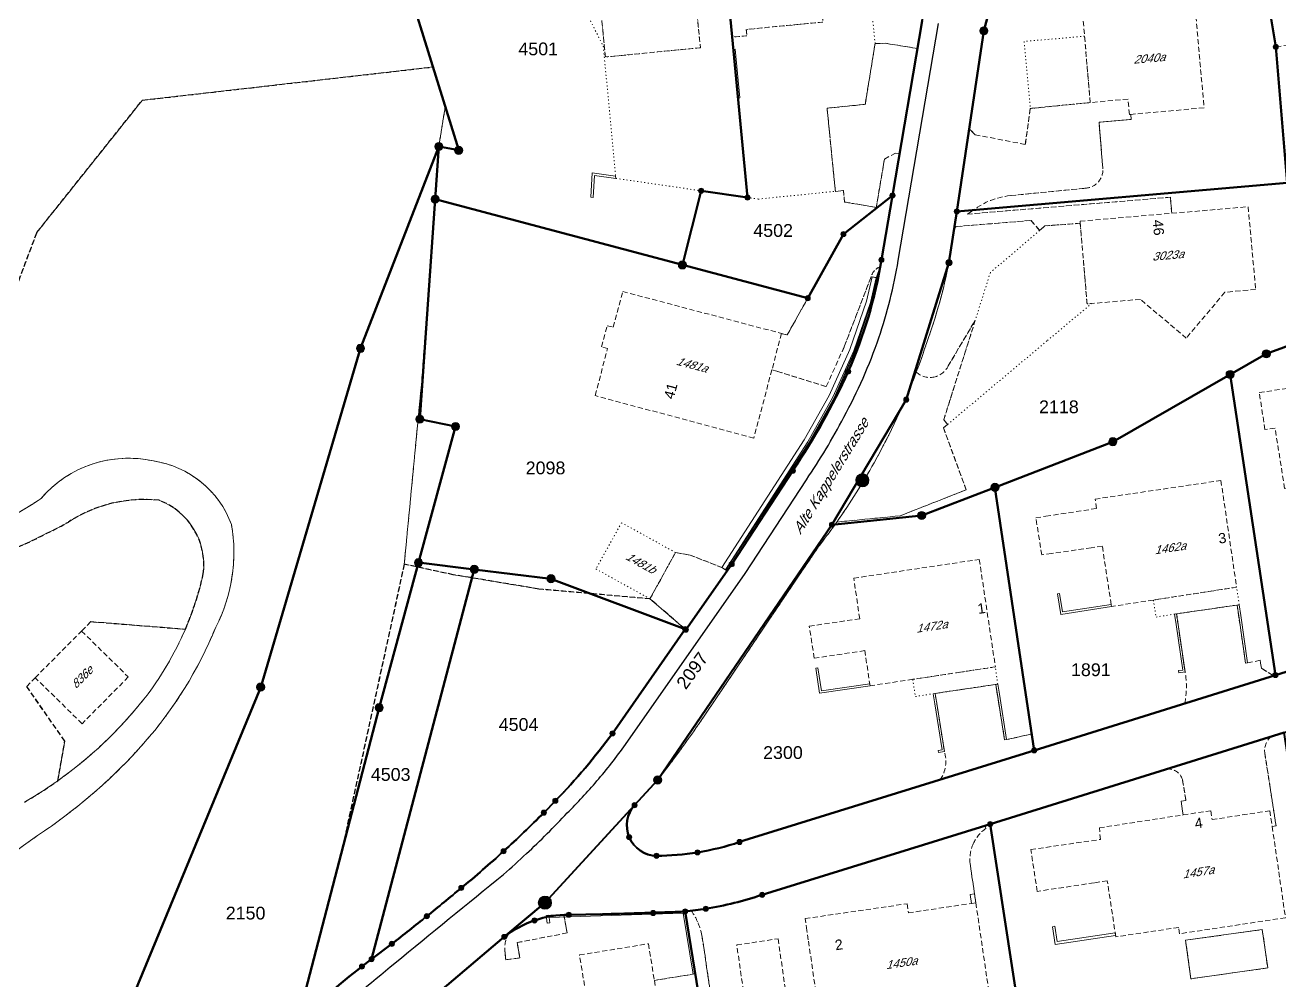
# Model space of a CAD drawing. Header units: metres. Extents: x 2681481 to 2682537, y 1228589 to 1229401.
# Drawn here: x 2681721.3 to 2681844.1, y 1228775 to 1228868.6 of the extents above; entities that cross this region are included whole.
import ezdxf
from ezdxf.enums import TextEntityAlignment as Align

# ---------------------------------------------------------------- set-up
doc = ezdxf.new("R2010")
doc.units = ezdxf.units.M
doc.linetypes.add('DASHED', pattern=[0.75, 0.5, -0.25])
doc.linetypes.add('DOT', pattern=[0.25, 0, -0.25])
for name, color, linetype, lineweight in [('AV_01132_LFP3_Bolzen', 253, 'Continuous', 18), ('AV_01219_Gebäudenummer_Objektnamen', 253, 'Continuous', 18), ('AV_01221_Strasse_Weg', 253, 'Continuous', 18), ('AV_01224_Wasserbecken', 253, 'Continuous', 18), ('AV_01225_Übrige_befestigte_Fläche', 253, 'DASHED', 18), ('AV_01229_Strassenbeschriftung_Objektname', 253, 'Continuous', 18), ('AV_01234_Gartenanlage', 253, 'DASHED', 18), ('AV_01251_Geschlossener_Wald', 253, 'DASHED', 18), ('AV_01313_Mauer_massiver_Sockel_Lawinenverbauung', 253, 'Continuous', 18), ('AV_01321_Unterirdisches_Gebäude_Reservoir_Unterstand', 253, 'Continuous', 18), ('AV_01329_Objektname', 253, 'Continuous', 18), ('AV_01611_Parzelle', 253, 'Continuous', 40), ('AV_01619_Parzellennummer', 253, 'Continuous', 40), ('AV_01651_Markstein', 253, 'Continuous', 15), ('AV_01653_Bolzen', 253, 'Continuous', 15), ('AV_01657_Unversicherter_Grenzpunkt', 253, 'Continuous', 15)]:
    doc.layers.add(name, color=color, linetype=linetype, lineweight=lineweight)
for name, color, linetype in [('AV_01226', 253, 'Continuous'), ('AV_01231_Acker_Wiese_Weide', 253, 'DASHED'), ('AV_01299', 253, 'Continuous')]:
    doc.layers.add(name, color=color, linetype=linetype)
doc.styles.get("Standard").update_dxf_attribs({"font": 'arial.ttf'})

# ---------------------------------------------------------------- blocks, each defined once
blk = doc.blocks.new('LFP3BO')
at = {"true_color": 0xffffff}
h = blk.add_hatch(color=7, dxfattribs=at)
edge = h.paths.add_edge_path()
edge.add_arc((0, 0), 0.65, 0, 360)
for radius in [0.65, 0.25]:
    blk.add_circle((0, 0), radius)
blk = doc.blocks.new('GPBOL')
at = {"true_color": 0xffffff}
h = blk.add_hatch(color=7, dxfattribs=at)
edge = h.paths.add_edge_path()
edge.add_arc((0, 0), 0.25, 0, 360)
blk.add_circle((0, 0), 0.25)
blk = doc.blocks.new('GPM')
at = {"true_color": 0xffffff}
h = blk.add_hatch(color=7, dxfattribs=at)
edge = h.paths.add_edge_path()
edge.add_arc((0, 0), 0.4, 0, 360)
blk.add_circle((0, 0), 0.4)
blk = doc.blocks.new('GPUV')
at = {"true_color": 0xffffff}
h = blk.add_hatch(color=7, dxfattribs=at)
edge = h.paths.add_edge_path()
edge.add_arc((0, 0), 0.3, 0, 360)
at = {"color": 7, "true_color": 0xffffff}
blk.add_circle((0, 0), 0.3, dxfattribs=at)
blk.add_circle((0, 0), 0.08)

msp = doc.modelspace()

# ---------------------------------------------------------------- linework, layer by layer
at = {"layer": 'AV_01221_Strasse_Weg', "linetype": 'Continuous'}
for points in [[(2681856.88, 1228809.08), (2681843.7, 1228804.98), (2681843.49, 1228804.92), (2681834.82, 1228802.2), (2681820.09, 1228797.61), (2681810.88, 1228794.73), (2681791.26, 1228788.64, -0.040975), (2681787.13, 1228787.62, -0.038473), (2681783.13, 1228787.29, -0.296498), (2681780.45, 1228789.11, -0.289606), (2681780.98, 1228792.24), (2681783.24, 1228794.71, 0.016997), (2681787.85, 1228801.05), (2681798.99, 1228817.56, 0.010067), (2681800.61, 1228819.73), (2681800.77, 1228819.95, 0.025601), (2681804.42, 1228825.76, 0.036652), (2681808.55, 1228834.62, 0.011271), (2681809.58, 1228837.53, 0.038088), (2681811.75, 1228845.33), (2681812.22, 1228848.49), (2681812.51, 1228850.36), (2681813.72, 1228858.45), (2681813.86, 1228859.43), (2681815.16, 1228868.03), (2681817.06, 1228875.09, -0.08427)], [(2681810.72, 1228868.75), (2681806.79, 1228845.56, -0.040622), (2681804.88, 1228837.98, -0.044095), (2681801.46, 1228830.23, -0.028046), (2681797.8, 1228824.09), (2681791.81, 1228814.92), (2681780.09, 1228798.17, -0.020726), (2681777.29, 1228794.61, -0.019272), (2681774.39, 1228791.48, -0.01491), (2681770.39, 1228787.5, -0.007753), (2681768.15, 1228785.47, 0.001865), (2681757.52, 1228776.79, 0.001263), (2681750.17, 1228770.72, 0.036035), (2681743.73, 1228763.7, 0.036452), (2681738.32, 1228755.72, 0.04039), (2681733.79, 1228746.1, 0.038575), (2681730.98, 1228736.37, 0.007594), (2681730.63, 1228734.52), (2681729.73, 1228727.27, 0.001232), (2681729.66, 1228724.82, 0.006122), (2681729.44, 1228707.18, 0.00579), (2681729.63, 1228690.42)], [(2681712.9, 1228781.3, -0.044239), (2681723.22, 1228789.74, 0.062534), (2681732.91, 1228798.28, 0.084376), (2681739.98, 1228809.66, 0.162797), (2681741.52, 1228819.7, 0.273051), (2681733.87, 1228825.93, 0.277327), (2681722.89, 1228822.27, -0.094694), (2681709.08, 1228816.38, -0.090602)], [(2681713.62, 1228814.87, 0.050034), (2681725.55, 1228819.95, -0.173202), (2681734.45, 1228822.08, -0.345593), (2681738.76, 1228814.89, -0.045446), (2681737, 1228809.47, -0.063625), (2681732.95, 1228802.62, -0.07086), (2681724.52, 1228794.64, -0.023757), (2681721.25, 1228792.55, 0.036195)], [(2681762.6, 1228774.59), (2681768.22, 1228779.35), (2681768.69, 1228779.7, -0.068107), (2681771.18, 1228780.96, -0.02901), (2681772.35, 1228781.29), (2681772.33, 1228781.46), (2681774.04, 1228781.51), (2681785.92, 1228781.89), (2681785.92, 1228781.84, 0.005032), (2681786.53, 1228781.91, 0.010742), (2681787.94, 1228782.11, 0.04166), (2681793.46, 1228783.47), (2681804.41, 1228786.87), (2681814.16, 1228789.88), (2681815.31, 1228790.24), (2681815.79, 1228790.39), (2681833.12, 1228795.79), (2681843.28, 1228798.97), (2681844.56, 1228799.37)]]:
    msp.add_lwpolyline(points, format="xyb", dxfattribs=at)
at = {"layer": 'AV_01224_Wasserbecken', "linetype": 'Continuous'}
msp.add_lwpolyline([(2681835.44, 1228775.25), (2681842.95, 1228776.31), (2681842.42, 1228780.07), (2681834.91, 1228779.02), (2681835.44, 1228775.25)], close=True, dxfattribs=at)
at = {"layer": 'AV_01225_Übrige_befestigte_Fläche'}
for points in [[(2681806.95, 1228856.03), (2681808.68, 1228866.3), (2681805.51, 1228866.81), (2681804.52, 1228866.78), (2681803.55, 1228860.83), (2681799.82, 1228860.46), (2681800.63, 1228852.32), (2681801.42, 1228852.4), (2681801.54, 1228851.27), (2681804.63, 1228850.75), (2681805.44, 1228855.48), (2681806.52, 1228856.07), (2681806.95, 1228856.03)], [(2681790.05, 1228815.2), (2681789.87, 1228815.28), (2681789.53, 1228815.5), (2681786.41, 1228816.72), (2681784.98, 1228816.97), (2681782.48, 1228812.44), (2681785.92, 1228809.47), (2681786.05, 1228809.5), (2681790.05, 1228815.2)], [(2681792.98, 1228767.41), (2681792.61, 1228767.36), (2681790.98, 1228778.56), (2681795.02, 1228779.17), (2681796.65, 1228767.96), (2681792.98, 1228767.41)]]:
    msp.add_lwpolyline(points, close=True, dxfattribs=at)
for points in [[(2681829.58, 1228859.36), (2681829.54, 1228859.85), (2681829.42, 1228859.84), (2681829.28, 1228861.34), (2681825.58, 1228861.01), (2681819.71, 1228860.43), (2681819.22, 1228856.91), (2681814.31, 1228857.86), (2681813.72, 1228858.45), (2681812.51, 1228850.36), (2681812.22, 1228848.49, -0.026899), (2681812.43, 1228848.87), (2681819.79, 1228849.47), (2681820.62, 1228848.49), (2681821.14, 1228848.94), (2681824.6, 1228849.19), (2681824.59, 1228849.39), (2681833.56, 1228850.17), (2681833.42, 1228851.74), (2681813.56, 1228850.09, -0.021647), (2681813.87, 1228850.29, -0.01221), (2681814.15, 1228850.5, -0.132068), (2681817.73, 1228851.9), (2681825.04, 1228852.62, 0.419374), (2681826.82, 1228854.52), (2681826.44, 1228859.08), (2681829.58, 1228859.36)], [(2681805.02, 1228844.94), (2681805.14, 1228845.61), (2681806.25, 1228851.95), (2681801.42, 1228848.14), (2681797.93, 1228841.86), (2681797.08, 1228840.35), (2681795.92, 1228838.26), (2681795.36, 1228838.41), (2681794.42, 1228834.86), (2681794.9, 1228834.71), (2681799.74, 1228833.21), (2681801.49, 1228837.09), (2681804.14, 1228843.98, -0.120556), (2681804.47, 1228844.57, -0.11703), (2681805.02, 1228844.94)], [(2681808.55, 1228834.62, -0.036652), (2681804.42, 1228825.76, -0.025601), (2681800.77, 1228819.95), (2681806.99, 1228820.57), (2681813.44, 1228823.11), (2681811.21, 1228829.17), (2681811.62, 1228829.51), (2681811.24, 1228829.96), (2681814.33, 1228839.72), (2681814.16, 1228839.43), (2681811.68, 1228835.24, -0.254235), (2681810.16, 1228834.12, -0.223256), (2681808.55, 1228834.62)], [(2681834.86, 1228805.29, -0.098579), (2681834.82, 1228802.2), (2681843.49, 1228804.92), (2681842.35, 1228805.64), (2681842.2, 1228806.42), (2681840.98, 1228806.16), (2681840.78, 1228806.14), (2681839.96, 1228811.83), (2681834.03, 1228810.97), (2681834.18, 1228809.93), (2681834.86, 1228805.29)], [(2681732.95, 1228802.62, 0.063625), (2681737, 1228809.47), (2681727.76, 1228810.21), (2681726.85, 1228809.29), (2681731.42, 1228804.79), (2681726.89, 1228800.22), (2681722.31, 1228804.72), (2681721.47, 1228803.87), (2681725.2, 1228798.51), (2681724.52, 1228794.64, 0.07086), (2681732.95, 1228802.62)], [(2681811.3, 1228797.5, -0.239391), (2681810.88, 1228794.73), (2681820.09, 1228797.61), (2681819.85, 1228799.21), (2681817.39, 1228798.66), (2681817.2, 1228798.63), (2681816.33, 1228804.06), (2681810.4, 1228803.18), (2681811.3, 1228797.5)], [(2681842.67, 1228797.29, -0.255182), (2681843.28, 1228798.97), (2681833.12, 1228795.79, -0.344271), (2681834.6, 1228794.76), (2681834.95, 1228792.7), (2681834.47, 1228792.63), (2681834.62, 1228791.65), (2681834.68, 1228791.29), (2681837.38, 1228791.7), (2681837.5, 1228790.83), (2681843.16, 1228791.7), (2681843.39, 1228790.16), (2681843.77, 1228790.22), (2681843.19, 1228793.98), (2681842.67, 1228797.29)]]:
    msp.add_lwpolyline(points, format="xyb", close=True, dxfattribs=at)
for points in [[(2681799.26, 1228770.28), (2681797.98, 1228779.05), (2681797.85, 1228779.99), (2681797.68, 1228781.14), (2681807.65, 1228782.6), (2681807.78, 1228781.71), (2681813.97, 1228782.63), (2681813.97, 1228782.63), (2681814.38, 1228782.69), (2681814.25, 1228783.55), (2681813.82, 1228786.55, -0.13505), (2681814.13, 1228788.47, -0.134554), (2681815.36, 1228789.96), (2681815.34, 1228790.1), (2681815.31, 1228790.24), (2681814.16, 1228789.88), (2681804.41, 1228786.87), (2681793.46, 1228783.47, -0.04166), (2681787.94, 1228782.11, -0.010742), (2681786.53, 1228781.91), (2681786.61, 1228781.8, -0.042575), (2681787.14, 1228780.83, -0.053023), (2681787.56, 1228779.53), (2681787.78, 1228778.13), (2681789.4, 1228766.84)], [(2681776.56, 1228771.62), (2681775.58, 1228777.58), (2681782.33, 1228778.68), (2681782.91, 1228775.09), (2681786.92, 1228775.74), (2681785.92, 1228781.84), (2681785.92, 1228781.89), (2681774.04, 1228781.51), (2681774.38, 1228779.74), (2681769.48, 1228778.79), (2681769.75, 1228777.3), (2681768.37, 1228777.11), (2681768.28, 1228778, -0.172083), (2681768.69, 1228779.7), (2681768.22, 1228779.35), (2681762.6, 1228774.59)]]:
    msp.add_lwpolyline(points, format="xyb", dxfattribs=at)
at = {"layer": 'AV_01226', "linetype": 'Continuous'}
for points in [[(2681809.14, 1228869.02), (2681808.68, 1228866.3), (2681806.95, 1228856.03), (2681806.25, 1228851.95), (2681805.14, 1228845.61), (2681805.02, 1228844.94), (2681804.67, 1228843.88), (2681804.11, 1228841.45), (2681802.54, 1228836.68), (2681800.52, 1228832.09), (2681798.08, 1228827.74), (2681789.87, 1228815.28), (2681790.05, 1228815.2), (2681786.05, 1228809.5), (2681785.92, 1228809.47), (2681778.81, 1228799.27, -0.017972), (2681776.14, 1228795.88, -0.018313), (2681773.22, 1228792.68), (2681772.09, 1228791.51, -0.013087), (2681768.15, 1228787.73, -0.013075), (2681764.01, 1228784.14, -0.005375), (2681760.64, 1228781.38, -0.005075), (2681757.21, 1228778.67), (2681754.29, 1228776.45, 0.030971), (2681747.96, 1228770.93, 0.013291)], [(2681750.17, 1228770.72, -0.001263), (2681757.52, 1228776.79, -0.001865), (2681768.15, 1228785.47, 0.007753), (2681770.39, 1228787.5, 0.01491), (2681774.39, 1228791.48, 0.019272), (2681777.29, 1228794.61, 0.020726), (2681780.09, 1228798.17), (2681791.81, 1228814.92), (2681797.8, 1228824.09, 0.028046), (2681801.46, 1228830.23, 0.044095), (2681804.88, 1228837.98, 0.040622), (2681806.79, 1228845.56), (2681810.72, 1228868.75, -0.019269)]]:
    msp.add_lwpolyline(points, format="xyb", dxfattribs=at)
at = {"layer": 'AV_01231_Acker_Wiese_Weide'}
msp.add_lwpolyline([(2681715.69, 1228830.23), (2681722.47, 1228848.3), (2681732.8, 1228861.24), (2681761.23, 1228864.49), (2681756.09, 1228881.03)], dxfattribs=at)
msp.add_lwpolyline([(2681721.25, 1228792.55, 0.023757), (2681724.52, 1228794.64), (2681725.2, 1228798.51), (2681721.47, 1228803.87), (2681722.31, 1228804.72), (2681726.85, 1228809.29), (2681727.76, 1228810.21), (2681737, 1228809.47, 0.045446), (2681738.76, 1228814.89, 0.345593), (2681734.45, 1228822.08, 0.173202), (2681725.55, 1228819.95, -0.050034), (2681713.62, 1228814.87, -0.080274)], format="xyb", dxfattribs=at)
msp.add_lwpolyline([(2681778.81, 1228799.27), (2681785.92, 1228809.47), (2681782.48, 1228812.44), (2681771.59, 1228813.4), (2681763.21, 1228814.8), (2681758.43, 1228815.83), (2681752.4, 1228788.18), (2681747.96, 1228770.93, -0.030971), (2681754.29, 1228776.45), (2681757.21, 1228778.67, 0.005075), (2681760.64, 1228781.38, 0.005375), (2681764.01, 1228784.14, 0.013075), (2681768.15, 1228787.73, 0.013087), (2681772.09, 1228791.51), (2681773.22, 1228792.68, 0.018313), (2681776.14, 1228795.88, 0.017972), (2681778.81, 1228799.27)], format="xyb", close=True, dxfattribs=at)
at = {"layer": 'AV_01234_Gartenanlage'}
for points in [[(2681790.54, 1228867.41), (2681790.08, 1228872.2), (2681786.87, 1228871.94), (2681787.42, 1228866.37), (2681778.12, 1228865.47), (2681777.4, 1228872.83), (2681775.29, 1228872.62), (2681774.72, 1228878.82), (2681789.28, 1228880.21), (2681793.58, 1228880.62), (2681793.46, 1228881.92), (2681798.27, 1228882.38), (2681798.43, 1228881.09), (2681804.57, 1228881.68), (2681805.02, 1228877.08), (2681803.75, 1228876.96), (2681804.35, 1228870.76), (2681799.28, 1228870.27), (2681799.41, 1228868.89), (2681791.91, 1228868.16), (2681791.97, 1228867.55), (2681790.54, 1228867.41)], [(2681861.79, 1228825.8), (2681858.37, 1228825.29), (2681853.69, 1228824.59), (2681849.52, 1228823.97), (2681848.44, 1228823.81), (2681844.61, 1228823.24), (2681843.67, 1228829.15), (2681842.68, 1228829), (2681842.13, 1228832.62), (2681848.07, 1228833.53), (2681847.94, 1228834.49), (2681860.21, 1228836.34), (2681861.79, 1228825.8)], [(2681821.79, 1228816.87), (2681820.83, 1228816.73), (2681820.26, 1228820.37), (2681821.23, 1228820.52), (2681826.2, 1228821.28), (2681826.05, 1228822.2), (2681838.37, 1228824.02), (2681839.91, 1228813.58), (2681827.66, 1228811.69), (2681827.63, 1228811.88), (2681826.76, 1228817.6), (2681825.68, 1228817.44), (2681821.79, 1228816.87)], [(2681798.56, 1228806.63), (2681798.08, 1228809.76), (2681803.01, 1228810.49), (2681802.43, 1228814.46), (2681814.72, 1228816.3), (2681816.29, 1228805.78), (2681812.87, 1228805.26), (2681808.21, 1228804.56), (2681804.03, 1228803.93), (2681803.51, 1228807.37), (2681798.56, 1228806.63)], [(2681842.95, 1228776.31), (2681835.44, 1228775.25), (2681834.91, 1228779.02), (2681842.42, 1228780.07), (2681842.95, 1228776.31)]]:
    msp.add_lwpolyline(points, close=True, dxfattribs=at)
for points in [[(2681756.09, 1228881.03), (2681761.23, 1228864.49), (2681762.44, 1228860.59), (2681761.81, 1228856.71), (2681761.51, 1228852.42), (2681760.15, 1228833.82), (2681758.43, 1228815.83), (2681763.21, 1228814.8), (2681771.59, 1228813.4), (2681782.48, 1228812.44), (2681784.98, 1228816.97), (2681786.41, 1228816.72), (2681789.53, 1228815.5), (2681789.87, 1228815.28), (2681798.08, 1228827.74), (2681800.52, 1228832.09), (2681802.54, 1228836.68), (2681804.11, 1228841.45), (2681804.67, 1228843.88), (2681805.02, 1228844.94, 0.11703), (2681804.47, 1228844.57, 0.120556), (2681804.14, 1228843.98), (2681801.49, 1228837.09), (2681799.74, 1228833.21), (2681794.9, 1228834.71), (2681794.42, 1228834.86), (2681792.64, 1228828.17), (2681777.11, 1228832.33), (2681778.34, 1228836.95), (2681777.74, 1228837.11), (2681778.3, 1228839.17), (2681778.88, 1228839.02), (2681779.81, 1228842.52), (2681795.36, 1228838.41), (2681795.92, 1228838.26), (2681797.08, 1228840.35), (2681797.93, 1228841.86), (2681801.42, 1228848.14), (2681806.25, 1228851.95), (2681806.95, 1228856.03), (2681806.52, 1228856.07), (2681805.44, 1228855.48), (2681804.63, 1228850.75), (2681801.54, 1228851.27), (2681801.42, 1228852.4), (2681800.63, 1228852.32), (2681799.82, 1228860.46), (2681803.55, 1228860.83), (2681804.52, 1228866.78), (2681805.51, 1228866.81), (2681808.68, 1228866.3), (2681809.14, 1228869.02, -0.009946)], [(2681835.79, 1228870.96), (2681836.72, 1228860.49), (2681829.54, 1228859.85), (2681829.58, 1228859.36), (2681826.44, 1228859.08), (2681826.82, 1228854.52, -0.419374), (2681825.04, 1228852.62), (2681817.73, 1228851.9, 0.132068), (2681814.15, 1228850.5, 0.01221), (2681813.87, 1228850.29, 0.021647), (2681813.56, 1228850.09), (2681833.42, 1228851.74), (2681833.56, 1228850.17), (2681841.04, 1228850.81), (2681841.77, 1228842.72), (2681838.76, 1228842.44), (2681834.98, 1228837.96), (2681830.49, 1228841.75), (2681825.27, 1228841.3), (2681824.6, 1228849.19), (2681821.14, 1228848.94), (2681820.62, 1228848.49), (2681819.79, 1228849.47), (2681812.43, 1228848.87, 0.026899), (2681812.22, 1228848.49), (2681811.75, 1228845.33, -0.038088), (2681809.58, 1228837.53, -0.011271), (2681808.55, 1228834.62, 0.223256), (2681810.16, 1228834.12, 0.254235), (2681811.68, 1228835.24), (2681814.16, 1228839.43), (2681814.33, 1228839.72), (2681811.24, 1228829.96), (2681811.62, 1228829.51), (2681811.21, 1228829.17), (2681813.44, 1228823.11), (2681806.99, 1228820.57), (2681800.77, 1228819.95), (2681800.61, 1228819.73, -0.010067), (2681798.99, 1228817.56), (2681787.85, 1228801.05, -0.016997), (2681783.24, 1228794.71), (2681780.98, 1228792.24, 0.289606), (2681780.45, 1228789.11, 0.296498), (2681783.13, 1228787.29, 0.038473), (2681787.13, 1228787.62, 0.040975), (2681791.26, 1228788.64), (2681810.88, 1228794.73, 0.239391), (2681811.3, 1228797.5), (2681810.4, 1228803.18), (2681816.33, 1228804.06), (2681817.2, 1228798.63), (2681817.39, 1228798.66), (2681819.85, 1228799.21), (2681820.09, 1228797.61), (2681834.82, 1228802.2, 0.098579), (2681834.86, 1228805.29), (2681834.18, 1228809.93), (2681834.03, 1228810.97), (2681839.96, 1228811.83), (2681840.78, 1228806.14), (2681840.98, 1228806.16), (2681842.2, 1228806.42), (2681842.35, 1228805.64), (2681843.49, 1228804.92), (2681843.7, 1228804.98), (2681856.88, 1228809.08)], [(2681844.56, 1228799.37), (2681843.28, 1228798.97, 0.255182), (2681842.67, 1228797.29), (2681843.19, 1228793.98), (2681843.77, 1228790.22), (2681843.39, 1228790.16), (2681844.69, 1228781.23), (2681834.33, 1228779.66), (2681834.24, 1228780.28), (2681828.08, 1228779.36), (2681827.25, 1228784.84), (2681825.95, 1228784.64), (2681820.39, 1228783.81), (2681819.76, 1228787.9), (2681826.58, 1228788.89), (2681826.47, 1228790.03), (2681834.68, 1228791.29), (2681834.62, 1228791.65), (2681834.47, 1228792.63), (2681834.95, 1228792.7), (2681834.6, 1228794.76, 0.344271), (2681833.12, 1228795.79), (2681815.79, 1228790.39), (2681815.31, 1228790.24), (2681815.34, 1228790.1), (2681815.36, 1228789.96, 0.134554), (2681814.13, 1228788.47, 0.13505), (2681813.82, 1228786.55), (2681814.25, 1228783.55), (2681814.38, 1228782.69), (2681815.92, 1228772.21)], [(2681789.4, 1228766.84), (2681787.78, 1228778.13), (2681787.56, 1228779.53, 0.053023), (2681787.14, 1228780.83, 0.042575), (2681786.61, 1228781.8), (2681786.53, 1228781.91, -0.005032), (2681785.92, 1228781.84), (2681786.92, 1228775.74), (2681782.91, 1228775.09), (2681783.27, 1228772.91)]]:
    msp.add_lwpolyline(points, format="xyb", dxfattribs=at)
for points in [[(2681817.06, 1228875.09), (2681815.16, 1228868.03), (2681813.86, 1228859.43), (2681813.72, 1228858.45), (2681814.31, 1228857.86), (2681819.22, 1228856.91), (2681819.71, 1228860.43), (2681819.71, 1228860.43), (2681825.58, 1228861.01), (2681824.81, 1228870.01)], [(2681851.4, 1228874.23), (2681852.43, 1228867.85), (2681843.74, 1228866.45), (2681842.68, 1228872.8)]]:
    msp.add_lwpolyline(points, dxfattribs=at)
msp.add_lwpolyline([(2681771.18, 1228780.96, 0.068107), (2681768.69, 1228779.7, 0.172083), (2681768.28, 1228778), (2681768.37, 1228777.11), (2681769.75, 1228777.3), (2681769.48, 1228778.79), (2681774.38, 1228779.74), (2681774.04, 1228781.51), (2681772.33, 1228781.46), (2681772.35, 1228781.29, 0.02901), (2681771.18, 1228780.96)], format="xyb", close=True, dxfattribs=at)
at = {"layer": 'AV_01251_Geschlossener_Wald'}
for points in [[(2681713.35, 1228744, 0.125606), (2681721.98, 1228735.72, 0.094183), (2681725.19, 1228734.83, 0.110321), (2681729.05, 1228735.37), (2681729.06, 1228735.43, -0.045991), (2681732.52, 1228747.47, -0.045963), (2681738.11, 1228758.67, -0.044543), (2681745.42, 1228768.29), (2681745.42, 1228768.29, -0.013291), (2681747.96, 1228770.93), (2681752.4, 1228788.18), (2681758.43, 1228815.83), (2681760.15, 1228833.82), (2681761.51, 1228852.42), (2681761.81, 1228856.71), (2681762.44, 1228860.59), (2681761.23, 1228864.49), (2681732.8, 1228861.24), (2681722.47, 1228848.3), (2681715.69, 1228830.23)], [(2681709.08, 1228816.38, 0.094694), (2681722.89, 1228822.27, -0.277327), (2681733.87, 1228825.93, -0.273051), (2681741.52, 1228819.7, -0.162797), (2681739.98, 1228809.66, -0.084376), (2681732.91, 1228798.28, -0.062534), (2681723.22, 1228789.74, 0.044239), (2681712.9, 1228781.3, 0.114016)]]:
    msp.add_lwpolyline(points, format="xyb", dxfattribs=at)
at = {"layer": 'AV_01313_Mauer_massiver_Sockel_Lawinenverbauung', "linetype": 'Continuous'}
for points in [[(2681791.27, 1228861.46), (2681790.82, 1228866.23), (2681790.67, 1228866.21), (2681791.13, 1228861.45), (2681791.27, 1228861.46)], [(2681776.92, 1228851.73), (2681777.05, 1228853.87), (2681779.15, 1228853.59), (2681779.12, 1228853.79), (2681776.81, 1228854.13), (2681776.7, 1228851.76), (2681776.92, 1228851.73)], [(2681798.08, 1228827.74), (2681800.52, 1228832.09), (2681802.54, 1228836.68), (2681804.11, 1228841.45), (2681804.67, 1228843.88), (2681804.24, 1228843.96), (2681803.68, 1228841.56), (2681802.06, 1228836.85), (2681800.02, 1228832.34), (2681797.59, 1228828.01), (2681789.53, 1228815.5), (2681789.87, 1228815.28), (2681798.08, 1228827.74)], [(2681789.87, 1228815.28), (2681797.94, 1228827.81), (2681800.38, 1228832.16), (2681802.43, 1228836.71), (2681804.07, 1228841.45), (2681804.63, 1228843.87), (2681804.24, 1228843.96)], [(2681822.86, 1228811.15), (2681822.58, 1228812.96), (2681822.38, 1228812.93), (2681822.69, 1228810.92), (2681827.66, 1228811.69), (2681827.63, 1228811.88), (2681822.86, 1228811.15)], [(2681840.98, 1228806.16), (2681840.32, 1228810.81), (2681840.16, 1228811.86), (2681839.96, 1228811.83), (2681840.11, 1228810.78), (2681840.78, 1228806.14), (2681840.98, 1228806.16)], [(2681834.86, 1228805.29), (2681834.18, 1228809.93), (2681834.03, 1228810.97), (2681833.83, 1228810.94), (2681833.98, 1228809.91), (2681834.63, 1228805.46), (2681834.23, 1228805.41), (2681834.26, 1228805.21), (2681834.86, 1228805.29)], [(2681799.26, 1228803.42), (2681798.91, 1228805.67), (2681798.71, 1228805.64), (2681799.09, 1228803.19), (2681804.03, 1228803.93), (2681804, 1228804.13), (2681799.26, 1228803.42)], [(2681817.39, 1228798.66), (2681816.69, 1228803.11), (2681816.53, 1228804.09), (2681816.33, 1228804.06), (2681816.49, 1228803.08), (2681817.2, 1228798.63), (2681817.39, 1228798.66)], [(2681811.3, 1228797.5), (2681810.56, 1228802.2), (2681810.4, 1228803.18), (2681810.21, 1228803.15), (2681810.36, 1228802.17), (2681811.07, 1228797.67), (2681810.68, 1228797.6), (2681810.71, 1228797.41), (2681811.3, 1228797.5)], [(2681814.38, 1228782.69), (2681814.25, 1228783.55), (2681813.84, 1228783.51), (2681813.97, 1228782.63), (2681814.38, 1228782.69)], [(2681786.92, 1228775.74), (2681785.92, 1228781.89), (2681772.33, 1228781.46), (2681772.42, 1228780.69), (2681772.69, 1228780.72), (2681772.62, 1228781.25), (2681785.74, 1228781.66), (2681786.7, 1228775.71), (2681786.92, 1228775.74)], [(2681822.14, 1228778.61), (2681828.06, 1228779.5), (2681828.02, 1228779.75), (2681822.35, 1228778.9), (2681822.12, 1228780.39), (2681821.88, 1228780.35), (2681822.14, 1228778.61)]]:
    msp.add_lwpolyline(points, dxfattribs=at)
at = {"layer": 'AV_01321_Unterirdisches_Gebäude_Reservoir_Unterstand', "linetype": 'DOT'}
for points in [[(2681774.72, 1228878.82), (2681774.65, 1228878.82), (2681774.45, 1228878.8), (2681774.34, 1228880.2), (2681772.52, 1228880.04), (2681772.87, 1228876.5), (2681777.91, 1228866.52), (2681779.15, 1228853.59)], [(2681804.13, 1228870.74), (2681799.28, 1228870.27), (2681799.41, 1228868.89), (2681791.91, 1228868.16), (2681791.97, 1228867.55), (2681790.54, 1228867.41), (2681790.08, 1228872.2), (2681786.87, 1228871.94), (2681787.42, 1228866.37), (2681778.12, 1228865.47), (2681777.4, 1228872.83), (2681775.29, 1228872.62), (2681774.72, 1228878.82)], [(2681779.15, 1228853.59), (2681793.08, 1228851.56), (2681800.63, 1228852.32), (2681799.82, 1228860.46), (2681803.55, 1228860.83), (2681804.52, 1228866.78), (2681804.13, 1228870.74)], [(2681825.03, 1228867.5), (2681819.1, 1228866.99), (2681819.71, 1228860.43), (2681825.58, 1228861.01)], [(2681825.58, 1228861.01), (2681825.03, 1228867.5)], [(2681824.6, 1228849.19), (2681821.14, 1228848.94), (2681820.62, 1228848.49), (2681815.8, 1228844.37)], [(2681825.71, 1228841.34), (2681825.27, 1228841.3), (2681824.6, 1228849.19)], [(2681815.8, 1228844.37), (2681811.24, 1228829.96), (2681811.45, 1228829.7), (2681811.62, 1228829.51), (2681821.38, 1228837.71), (2681825.71, 1228841.34)], [(2681782.48, 1228812.44), (2681784.98, 1228816.97), (2681779.7, 1228819.89), (2681777.19, 1228815.36), (2681782.48, 1228812.44)], [(2681840.16, 1228811.86), (2681839.91, 1228813.58), (2681831.76, 1228812.32), (2681832.02, 1228810.66)], [(2681832.02, 1228810.66), (2681833.83, 1228810.94), (2681834.03, 1228810.97), (2681839.96, 1228811.83), (2681840.16, 1228811.86)], [(2681816.53, 1228804.09), (2681816.29, 1228805.78), (2681808.21, 1228804.56), (2681808.46, 1228802.88)], [(2681808.46, 1228802.88), (2681810.21, 1228803.15), (2681810.4, 1228803.18), (2681816.33, 1228804.06), (2681816.53, 1228804.09)]]:
    msp.add_lwpolyline(points, dxfattribs=at)
at = {"layer": 'AV_01611_Parzelle', "linetype": 'Continuous'}
for points in [[(2681788.94, 1228884.2), (2681792.04, 1228851.71), (2681787.48, 1228852.38), (2681785.66, 1228845.12), (2681797.93, 1228841.86), (2681801.42, 1228848.14), (2681806.22, 1228851.92), (2681809.14, 1228869.02, -0.019099), (2681810, 1228873), (2681812.7, 1228883.03, 0.111008), (2681812.94, 1228886.49), (2681788.94, 1228884.2)], [(2681745.42, 1228768.29, -0.013291), (2681747.96, 1228770.93), (2681755.98, 1228801.78), (2681759.83, 1228815.98), (2681763.44, 1228829.3), (2681759.96, 1228830.02), (2681761.45, 1228851.56), (2681761.81, 1228856.71), (2681754.15, 1228836.96), (2681744.38, 1228803.8), (2681725.37, 1228757.8), (2681720.27, 1228724.6), (2681724.77, 1228690.56), (2681727.95, 1228690.66, -0.00321), (2681727.81, 1228701.87, -0.003323), (2681727.81, 1228713.01), (2681727.94, 1228723.49, -0.021514), (2681728.25, 1228729.48, -0.021503), (2681729.06, 1228735.43, -0.045991), (2681732.52, 1228747.47, -0.045963), (2681738.11, 1228758.67, -0.044543), (2681745.42, 1228768.29)], [(2681805.14, 1228845.61), (2681806.22, 1228851.92), (2681801.42, 1228848.14), (2681797.93, 1228841.86), (2681785.66, 1228845.12), (2681761.45, 1228851.56), (2681759.96, 1228830.02), (2681763.44, 1228829.3), (2681759.83, 1228815.98), (2681765.28, 1228815.32), (2681772.79, 1228814.41), (2681785.92, 1228809.47), (2681785.99, 1228809.42), (2681790.48, 1228815.82), (2681796.47, 1228824.98, 0.040556), (2681801.88, 1228834.68, 0.064416), (2681805.14, 1228845.61)], [(2681815.79, 1228790.39), (2681844.56, 1228799.37), (2681873.3, 1228808.27), (2681903.04, 1228817.48), (2681902.58, 1228820.26), (2681902.2, 1228823.08), (2681867.34, 1228812.34), (2681843.7, 1228804.98), (2681820.09, 1228797.61), (2681791.26, 1228788.64, -0.040975), (2681787.13, 1228787.62, -0.038473), (2681783.13, 1228787.29, -0.296498), (2681780.45, 1228789.11, -0.289606), (2681780.98, 1228792.24), (2681772.2, 1228782.7), (2681768.22, 1228779.35, -0.082148), (2681771.18, 1228780.96, -0.083586), (2681774.54, 1228781.52), (2681782.79, 1228781.69, 0.022694), (2681785.92, 1228781.84, 0.014857), (2681787.94, 1228782.11, 0.04166), (2681793.46, 1228783.47), (2681815.79, 1228790.39)], [(2681783.24, 1228794.71), (2681780.98, 1228792.24, 0.289606), (2681780.45, 1228789.11, 0.296498), (2681783.13, 1228787.29, 0.038473), (2681787.13, 1228787.62, 0.040975), (2681791.26, 1228788.64), (2681820.09, 1228797.61), (2681816.25, 1228823.35), (2681809.08, 1228820.6), (2681800.29, 1228819.69), (2681783.24, 1228794.71)], [(2681755.23, 1228777.17), (2681765.28, 1228815.32), (2681759.83, 1228815.98), (2681755.98, 1228801.78), (2681747.96, 1228770.93, -0.030971), (2681754.29, 1228776.45), (2681755.23, 1228777.17)], [(2681765.28, 1228815.32), (2681755.23, 1228777.17), (2681757.21, 1228778.67, 0.005075), (2681760.64, 1228781.38, 0.005375), (2681764.01, 1228784.14, 0.013075), (2681768.15, 1228787.73, 0.013087), (2681772.09, 1228791.51), (2681773.22, 1228792.68, 0.036366), (2681778.81, 1228799.27), (2681785.92, 1228809.47), (2681772.79, 1228814.41), (2681765.28, 1228815.32)], [(2681820.08, 1228762.31), (2681815.79, 1228790.39), (2681793.46, 1228783.47, -0.04166), (2681787.94, 1228782.11, -0.014857), (2681785.92, 1228781.84), (2681790.54, 1228753.41), (2681792.46, 1228753.98), (2681810.26, 1228759.3), (2681820.1, 1228762.14), (2681820.08, 1228762.31)]]:
    msp.add_lwpolyline(points, format="xyb", close=True, dxfattribs=at)
for points in [[(2681812.51, 1228850.36), (2681844.87, 1228853.14), (2681843.74, 1228866.45), (2681841.42, 1228880.39), (2681831.97, 1228879.84), (2681831.45, 1228885.81), (2681819.76, 1228885.2), (2681815.16, 1228868.03), (2681812.51, 1228850.36)], [(2681844.87, 1228853.14), (2681846.18, 1228837.66), (2681858.81, 1228842.12), (2681862.7, 1228843.09), (2681878.4, 1228847.03), (2681870.63, 1228886.07), (2681851.4, 1228880.99), (2681841.42, 1228880.39), (2681843.74, 1228866.45), (2681844.87, 1228853.14)], [(2681792.04, 1228851.71), (2681788.94, 1228884.2), (2681784.87, 1228883.81), (2681763.94, 1228881.78), (2681756.09, 1228881.03), (2681763.76, 1228856.34), (2681761.81, 1228856.71), (2681761.45, 1228851.56), (2681785.66, 1228845.12), (2681787.48, 1228852.38), (2681792.04, 1228851.71)], [(2681807.57, 1228831.93), (2681800.29, 1228819.69), (2681809.08, 1228820.6), (2681816.25, 1228823.35), (2681827.79, 1228827.82), (2681839.27, 1228834.39), (2681842.81, 1228836.42), (2681846.18, 1228837.66), (2681844.87, 1228853.14), (2681812.51, 1228850.36), (2681811.75, 1228845.33), (2681807.57, 1228831.93)], [(2681842.81, 1228836.42), (2681839.27, 1228834.39), (2681843.7, 1228804.98), (2681867.34, 1228812.34), (2681862.7, 1228843.09), (2681858.81, 1228842.12), (2681846.18, 1228837.66), (2681842.81, 1228836.42)], [(2681816.25, 1228823.35), (2681820.09, 1228797.61), (2681843.7, 1228804.98), (2681839.27, 1228834.39), (2681827.79, 1228827.82), (2681816.25, 1228823.35)], [(2681848.95, 1228770.42), (2681848.91, 1228770.69), (2681844.56, 1228799.37), (2681815.79, 1228790.39), (2681820.08, 1228762.31), (2681820.1, 1228762.14), (2681830.93, 1228765.27), (2681844.83, 1228769.22), (2681848.95, 1228770.42)]]:
    msp.add_lwpolyline(points, close=True, dxfattribs=at)
for points in [[(2681734.72, 1228694.74), (2681734.81, 1228725.25), (2681737.49, 1228740.19), (2681737.73, 1228741.78), (2681740.86, 1228748.61), (2681743.9, 1228755.25), (2681751.91, 1228765.53), (2681762.6, 1228774.59), (2681768.22, 1228779.35), (2681772.2, 1228782.7), (2681780.98, 1228792.24), (2681783.24, 1228794.71), (2681800.29, 1228819.69), (2681807.57, 1228831.93), (2681811.75, 1228845.33), (2681812.51, 1228850.36), (2681815.16, 1228868.03), (2681819.76, 1228885.2)], [(2681720.76, 1228669.51), (2681726.25, 1228669.89), (2681724.7, 1228682.79), (2681724.77, 1228690.56), (2681720.27, 1228724.6), (2681725.37, 1228757.8), (2681744.38, 1228803.8), (2681754.15, 1228836.96), (2681754.15, 1228836.96), (2681761.81, 1228856.71), (2681763.76, 1228856.34), (2681756.09, 1228881.03)]]:
    msp.add_lwpolyline(points, dxfattribs=at)
for points in [[(2681809.14, 1228869.02), (2681806.22, 1228851.92), (2681805.14, 1228845.61, -0.064416), (2681801.88, 1228834.68, -0.040556), (2681796.47, 1228824.98), (2681790.48, 1228815.82), (2681785.99, 1228809.42), (2681785.92, 1228809.47), (2681778.81, 1228799.27, -0.036366), (2681773.22, 1228792.68), (2681772.09, 1228791.51, -0.013087), (2681768.15, 1228787.73, -0.013075), (2681764.01, 1228784.14, -0.005375), (2681760.64, 1228781.38, -0.005075), (2681757.21, 1228778.67), (2681755.23, 1228777.17), (2681754.29, 1228776.45, 0.030971), (2681747.96, 1228770.93, 0.013291)], [(2681790.54, 1228753.41), (2681785.92, 1228781.84, -0.022694), (2681782.79, 1228781.69), (2681774.54, 1228781.52, 0.083586), (2681771.18, 1228780.96, 0.082148), (2681768.22, 1228779.35), (2681762.6, 1228774.59, -0.143365)]]:
    msp.add_lwpolyline(points, format="xyb", dxfattribs=at)

# ---------------------------------------------------------------- block references
at = {"layer": 'AV_01132_LFP3_Bolzen', "linetype": 'Continuous'}
for p in [(2681803.27, 1228824.04, 484.5), (2681772.2, 1228782.7, 477.3)]:
    msp.add_blockref('LFP3BO', p, dxfattribs=at)
at = {"layer": 'AV_01651_Markstein', "linetype": 'Continuous'}
for p in [(2681815.16, 1228868.03), (2681761.81, 1228856.71), (2681763.76, 1228856.34), (2681761.45, 1228851.56), (2681785.66, 1228845.12), (2681754.15, 1228836.96), (2681842.81, 1228836.42), (2681839.27, 1228834.39), (2681759.96, 1228830.02), (2681763.44, 1228829.3), (2681827.79, 1228827.82), (2681816.25, 1228823.35), (2681809.08, 1228820.6), (2681759.83, 1228815.98), (2681765.28, 1228815.32), (2681772.79, 1228814.41), (2681744.38, 1228803.8), (2681755.98, 1228801.78), (2681783.24, 1228794.71)]:
    msp.add_blockref('GPM', p, dxfattribs=at)
at = {"layer": 'AV_01653_Bolzen', "linetype": 'Continuous'}
for p in [(2681843.74, 1228866.45), (2681787.48, 1228852.38), (2681792.04, 1228851.71), (2681806.22, 1228851.92), (2681812.51, 1228850.36), (2681801.42, 1228848.14), (2681805.14, 1228845.61), (2681797.93, 1228841.86), (2681801.88, 1228834.68), (2681807.57, 1228831.93), (2681796.47, 1228824.98), (2681800.29, 1228819.69), (2681790.48, 1228815.82), (2681785.92, 1228809.47), (2681785.99, 1228809.42), (2681843.7, 1228804.98), (2681778.81, 1228799.27), (2681820.09, 1228797.61), (2681773.22, 1228792.68), (2681780.98, 1228792.24), (2681772.09, 1228791.51), (2681815.79, 1228790.39), (2681780.45, 1228789.11), (2681791.26, 1228788.64), (2681768.15, 1228787.73), (2681783.13, 1228787.29), (2681787.13, 1228787.62), (2681764.01, 1228784.14), (2681793.46, 1228783.47), (2681787.94, 1228782.11), (2681760.64, 1228781.38), (2681771.18, 1228780.96), (2681774.54, 1228781.52), (2681782.79, 1228781.69), (2681785.92, 1228781.84), (2681757.21, 1228778.67), (2681768.22, 1228779.35), (2681755.23, 1228777.17), (2681754.29, 1228776.45)]:
    msp.add_blockref('GPBOL', p, dxfattribs=at)
at = {"layer": 'AV_01657_Unversicherter_Grenzpunkt', "linetype": 'Continuous'}
msp.add_blockref('GPUV', (2681811.75, 1228845.33), dxfattribs=at)

# ---------------------------------------------------------------- texts
at = {"layer": 'AV_01219_Gebäudenummer_Objektnamen', "linetype": 'Continuous', "oblique": 27}
for s, rotation, p in [('2040a', 4.95, (2681831.33, 1228865.34)), ('3023a', 4.95, (2681833.16, 1228846.06)), ('1481a', 345.24, (2681786.58, 1228835.36)), ('1462a', 8.64, (2681833.37, 1228817.42)), ('1472a', 8.64, (2681810.04, 1228809.74)), ('836e', 45.27, (2681726.87, 1228804.75)), ('1457a', 8.73, (2681836.12, 1228785.7)), ('1450a', 8.37, (2681807.07, 1228776.81))]:
    msp.add_text(s, height=0.8, rotation=rotation, dxfattribs=at).set_placement(p, align=Align.MIDDLE_CENTER)
at = {"layer": 'AV_01229_Strassenbeschriftung_Objektname', "oblique": 27}
msp.add_text('Alte Kappelerstrasse', height=1, rotation=58.5, dxfattribs=at).set_placement((2681800.16, 1228824.42), align=Align.MIDDLE_CENTER)
at = {"layer": 'AV_01299'}
msp.add_text('46', height=1, rotation=274.86, dxfattribs=at).set_placement((2681832.19, 1228849.55), align=Align.MIDDLE_LEFT)
for s, rotation, p in [('41', 75.06, (2681785.08, 1228831.83)), ('3', 7.65, (2681838.23, 1228817.54)), ('1', 7.65, (2681814.65, 1228810.66))]:
    msp.add_text(s, height=1, rotation=rotation, dxfattribs=at).set_placement(p, align=Align.BOTTOM_LEFT)
msp.add_text('4', height=1, rotation=8.73, dxfattribs=at).set_placement((2681836.5, 1228791.05), align=Align.TOP_RIGHT)
msp.add_text('2', height=1, rotation=8.37, dxfattribs=at).set_placement((2681800.52, 1228779.03), align=Align.TOP_LEFT)
at = {"layer": 'AV_01329_Objektname', "linetype": 'Continuous', "oblique": 27}
msp.add_text('1481b', height=0.8, rotation=331.11, dxfattribs=at).set_placement((2681781.56, 1228815.96), align=Align.MIDDLE_CENTER)
at = {"layer": 'AV_01619_Parzellennummer', "linetype": 'Continuous'}
for s, p in [('4501', (2681771.54, 1228866.26)), ('4502', (2681794.54, 1228848.49)), ('2118', (2681822.51, 1228831.23)), ('2098', (2681772.26, 1228825.25)), ('1891', (2681825.64, 1228805.5)), ('4504', (2681769.62, 1228800.14)), ('2300', (2681795.5, 1228797.39)), ('4503', (2681757.1, 1228795.25)), ('2150', (2681742.9, 1228781.68))]:
    msp.add_text(s, height=1.25, dxfattribs=at).set_placement(p, align=Align.MIDDLE_CENTER)
msp.add_text('2097', height=1.25, rotation=54.09, dxfattribs=at).set_placement((2681786.62, 1228805.42), align=Align.MIDDLE_CENTER)

doc.saveas('drawing.dxf')
